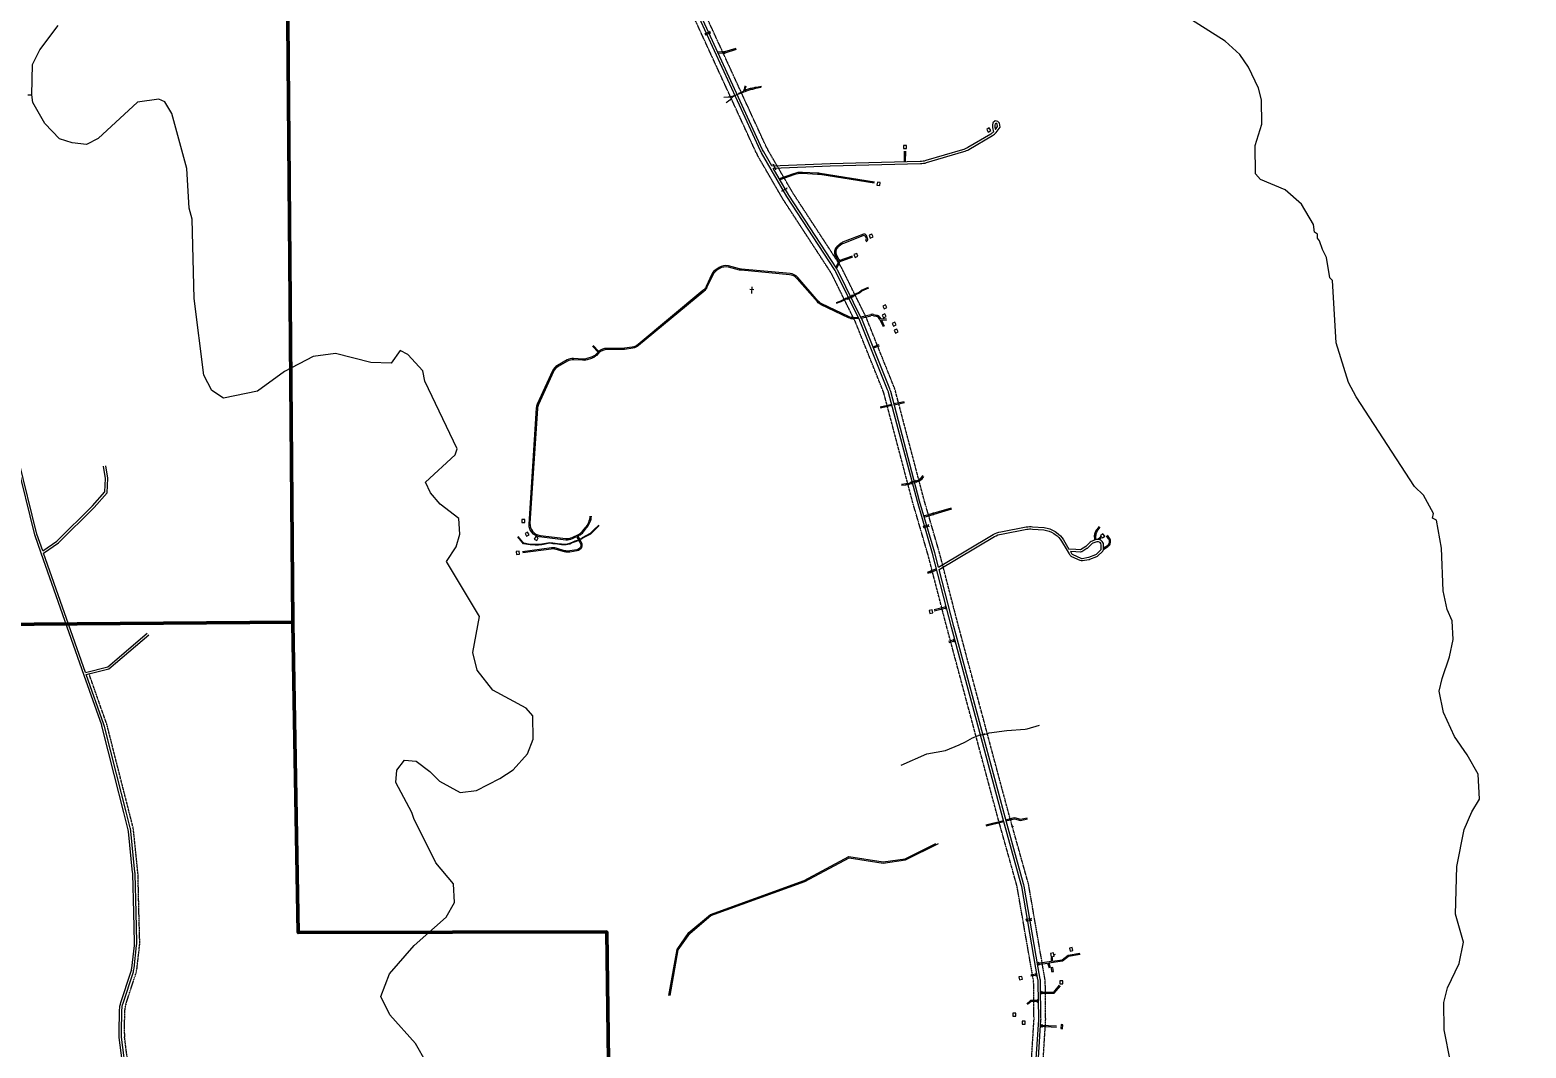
# Model space of a CAD drawing. Header units: inches. Extents: x 2666812 to 2767151, y 580083 to 705712.
# Drawn here: x 2681061 to 2693907, y 643742 to 652482 of the extents above; entities that cross this region are included whole.
import ezdxf

# ---------------------------------------------------------------- set-up
doc = ezdxf.new("R2010")
doc.units = ezdxf.units.IN
doc.header["$MEASUREMENT"] = 0
doc.linetypes.add('PHANTOM', pattern=[2.5, 1.25, -0.25, 0.25, -0.25, 0.25, -0.25])
for name, color, linetype in [('HY-SHORE', 5, 'Continuous'), ('PLD-LANDBASE', 252, 'Continuous'), ('PLD-PAR', 1, 'Continuous')]:
    doc.layers.add(name, color=color, linetype=linetype)
doc.layers.add('PLD-REMOTE-BOUNDARY', color=40, linetype='Continuous', lineweight=80)

# ---------------------------------------------------------------- blocks, each defined once
blk = doc.blocks.new('CULVERT')
for p, q in [((-52, 7), (-41, 0)), ((-41, 0), (-52, -7)), ((-41, 0), (41, 0)), ((52, 7), (41, 0)), ((41, 0), (52, -7))]:
    blk.add_line(p, q)
blk = doc.blocks.new('DWELLING2')
blk.add_lwpolyline([(28, -26), (28, 26), (-23, 26), (-23, -26)], close=True)
blk = doc.blocks.new('DRWAYCULVERT')
for p, q in [((-13, 2), (-10, 0)), ((-10, 0), (-13, -2)), ((-10, 0), (10, 0)), ((13, 2), (10, 0)), ((10, 0), (13, -2))]:
    blk.add_line(p, q)
blk = doc.blocks.new('HOUSETRL')
blk.add_lwpolyline([(-34, -15), (34, -15), (34, 15), (-34, 15)], close=True)
blk = doc.blocks.new('CHURCH')
blk.add_lwpolyline([(-28, -26), (28, -26), (28, 26), (-28, 26)], close=True)
for points in [[(-8, 41), (8, 41)], [(0, 26), (0, 50)]]:
    blk.add_lwpolyline(points)
blk = doc.blocks.new('CULVERT-LONG-PT1')
for p, q in [((-12, 7), (0, 0)), ((0, 0), (-12, -7))]:
    blk.add_line(p, q)
blk = doc.blocks.new('CULVERT-LONG-PT2')
for p, q in [((12, 7), (0, 0)), ((0, 0), (12, -7))]:
    blk.add_line(p, q)

msp = doc.modelspace()

# ---------------------------------------------------------------- linework, layer by layer
at = {"layer": 'HY-SHORE'}
for p, q in [((2691322, 652386), (2690676, 652796)), ((2681147, 652311), (2681303, 652521)), ((2691448, 652271), (2691322, 652386)), ((2681082, 652185), (2681147, 652311)), ((2691525, 652164), (2691448, 652271)), ((2681077, 651926), (2681082, 652185)), ((2691610, 651982), (2691525, 652164)), ((2691636, 651882), (2691610, 651982)), ((2681043, 651926), (2681077, 651926)), ((2681086, 651860), (2681077, 651926)), ((2681188, 651678), (2681086, 651860)), ((2681986, 651862), (2681648, 651550)), ((2682169, 651889), (2681986, 651862)), ((2682219, 651865), (2682169, 651889)), ((2682278, 651766), (2682219, 651865)), ((2691639, 651674), (2691636, 651882)), ((2681314, 651546), (2681188, 651678)), ((2682409, 651292), (2682278, 651766)), ((2691582, 651490), (2691639, 651674)), ((2681423, 651514), (2681314, 651546)), ((2681648, 651550), (2681548, 651499)), ((2681548, 651499), (2681423, 651514)), ((2691585, 651248), (2691582, 651490)), ((2682429, 650951), (2682409, 651292)), ((2691628, 651198), (2691585, 651248)), ((2691837, 651109), (2691628, 651198)), ((2691980, 650986), (2691837, 651109)), ((2682455, 650859), (2682429, 650951)), ((2692082, 650812), (2691980, 650986)), ((2682472, 650176), (2682455, 650859)), ((2692091, 650746), (2692082, 650812)), ((2692116, 650729), (2692091, 650746)), ((2692117, 650696), (2692116, 650729)), ((2692134, 650671), (2692117, 650696)), ((2692159, 650596), (2692134, 650671)), ((2692194, 650530), (2692159, 650596)), ((2692221, 650355), (2692194, 650530)), ((2692246, 650331), (2692221, 650355)), ((2692277, 649797), (2692246, 650331)), ((2682554, 649518), (2682472, 650176)), ((2692381, 649457), (2692277, 649797)), ((2683494, 649679), (2683246, 649551)), ((2683686, 649706), (2683494, 649679)), ((2683987, 649627), (2683686, 649706)), ((2684162, 649621), (2683987, 649627)), ((2684240, 649730), (2684162, 649621)), ((2684307, 649697), (2684240, 649730)), ((2684434, 649557), (2684307, 649697)), ((2682623, 649386), (2682554, 649518)), ((2683246, 649551), (2683014, 649382)), ((2684451, 649466), (2684434, 649557)), ((2682723, 649320), (2682623, 649386)), ((2683014, 649382), (2682723, 649320)), ((2684729, 648885), (2684451, 649466)), ((2692449, 649333), (2692381, 649457)), ((2692950, 648563), (2692449, 649333)), ((2684713, 648835), (2684729, 648885)), ((2684456, 648601), (2684713, 648835)), ((2684499, 648509), (2684456, 648601)), ((2684583, 648410), (2684499, 648509)), ((2693026, 648489), (2692950, 648563)), ((2693111, 648332), (2693026, 648489)), ((2684743, 648287), (2684583, 648410)), ((2684753, 648154), (2684743, 648287)), ((2693103, 648290), (2693111, 648332)), ((2693137, 648274), (2693103, 648290)), ((2693181, 648033), (2693137, 648274)), ((2684721, 648045), (2684753, 648154)), ((2684639, 647919), (2684721, 648045)), ((2693194, 647666), (2693181, 648033)), ((2684920, 647446), (2684639, 647919)), ((2693229, 647508), (2693194, 647666)), ((2684865, 647137), (2684920, 647446)), ((2693272, 647409), (2693229, 647508)), ((2693282, 647250), (2693272, 647409)), ((2693250, 647100), (2693282, 647250)), ((2684901, 646987), (2684865, 647137)), ((2693186, 646916), (2693250, 647100)), ((2685036, 646814), (2684901, 646987)), ((2685321, 646659), (2685036, 646814)), ((2693162, 646807), (2693186, 646916)), ((2693198, 646624), (2693162, 646807)), ((2685380, 646593), (2685321, 646659)), ((2685383, 646393), (2685380, 646593)), ((2693291, 646417), (2693198, 646624)), ((2693402, 646260), (2693291, 646417)), ((2685334, 646267), (2685383, 646393)), ((2684210, 646129), (2684276, 646213)), ((2684276, 646213), (2684376, 646206)), ((2684376, 646206), (2684494, 646116)), ((2685211, 646132), (2685334, 646267)), ((2693495, 646094), (2693402, 646260)), ((2684203, 646021), (2684210, 646129)), ((2684340, 645764), (2684203, 646021)), ((2684494, 646116), (2684578, 646033)), ((2684578, 646033), (2684755, 645935)), ((2684896, 645954), (2685095, 646056)), ((2685095, 646056), (2685211, 646132)), ((2693506, 645878), (2693495, 646094)), ((2684755, 645935), (2684896, 645954)), ((2684357, 645714), (2684340, 645764)), ((2693376, 645618), (2693441, 645769)), ((2693441, 645769), (2693506, 645878)), ((2684545, 645333), (2684357, 645714)), ((2693313, 645300), (2693376, 645618)), ((2684697, 645151), (2684545, 645333)), ((2693301, 644892), (2693313, 645300)), ((2684707, 644993), (2684697, 645151)), ((2684634, 644867), (2684707, 644993)), ((2684361, 644622), (2684634, 644867)), ((2693371, 644651), (2693301, 644892)), ((2684147, 644378), (2684361, 644622)), ((2693331, 644467), (2693371, 644651)), ((2684074, 644185), (2684147, 644378)), ((2693233, 644258), (2693331, 644467)), ((2693202, 644132), (2693233, 644258)), ((2684152, 644028), (2684074, 644185)), ((2693204, 643899), (2693202, 644132)), ((2684371, 643781), (2684152, 644028)), ((2693257, 643625), (2693204, 643899)), ((2684465, 643615), (2684371, 643781))]:
    msp.add_line(p, q, dxfattribs=at)
for points in [[(2688541, 646172), (2688763, 646268), (2688923, 646296), (2689039, 646344), (2689094, 646370), (2689154, 646404), (2689205, 646426)], [(2689257, 646437), (2689278, 646439), (2689297, 646447), (2689448, 646469), (2689605, 646480), (2689623, 646483), (2689730, 646514)]]:
    msp.add_lwpolyline(points, dxfattribs=at)
at = {"layer": 'PLD-LANDBASE'}
for p, q in [((2686852, 652451), (2686859, 652450)), ((2686899, 652473), (2686895, 652467)), ((2686900, 652458), (2686906, 652458)), ((2686863, 652441), (2686859, 652436)), ((2687028, 652296), (2687126, 652327)), ((2687030, 652286), (2687129, 652317)), ((2686965, 652293), (2687028, 652296)), ((2686970, 652283), (2687030, 652286)), ((2689329, 651685), (2689327, 651666)), ((2689348, 651701), (2689329, 651685)), ((2689348, 651675), (2689347, 651664)), ((2689372, 651696), (2689348, 651701)), ((2689354, 651679), (2689348, 651675)), ((2689362, 651678), (2689354, 651679)), ((2689367, 651672), (2689362, 651678)), ((2689386, 651681), (2689372, 651696)), ((2689390, 651648), (2689386, 651681)), ((2689115, 651475), (2689312, 651590)), ((2689327, 651666), (2689327, 651645)), ((2689327, 651645), (2689333, 651606)), ((2689347, 651664), (2689347, 651647)), ((2689347, 651647), (2689350, 651627)), ((2689350, 651627), (2689369, 651653)), ((2689369, 651653), (2689367, 651672)), ((2688570, 651352), (2688571, 651441)), ((2688580, 651352), (2688581, 651441)), ((2688756, 651363), (2689071, 651456)), ((2687431, 651315), (2687931, 651337)), ((2687931, 651337), (2688704, 651355)), ((2688010, 650502), (2688123, 650543)), ((2688010, 650492), (2688127, 650534)), ((2688074, 650183), (2688080, 650183)), ((2688085, 650174), (2688081, 650168)), ((2688120, 650207), (2688117, 650201)), ((2688121, 650192), (2688128, 650192)), ((2688196, 650019), (2688280, 650040)), ((2688198, 650009), (2688280, 650029)), ((2688305, 650040), (2688334, 650032)), ((2688305, 650029), (2688326, 650024)), ((2688366, 650004), (2688368, 650001)), ((2688359, 649996), (2688387, 649935)), ((2688415, 649999), (2688368, 650001)), ((2688415, 649989), (2688372, 649991)), ((2688372, 649991), (2688396, 649939)), ((2685939, 649716), (2685891, 649767)), ((2685946, 649723), (2685898, 649773)), ((2688300, 649761), (2688352, 649781)), ((2688303, 649752), (2688355, 649771)), ((2688361, 649247), (2688460, 649269)), ((2688363, 649237), (2688462, 649260)), ((2688479, 649274), (2688567, 649293)), ((2688482, 649264), (2688569, 649284)), ((2688620, 648600), (2688627, 648599)), ((2688630, 648589), (2688625, 648584)), ((2688670, 648616), (2688665, 648611)), ((2688668, 648602), (2688675, 648600)), ((2688737, 648311), (2688975, 648380)), ((2688740, 648301), (2688977, 648370)), ((2688727, 648221), (2688733, 648219)), ((2688736, 648210), (2688732, 648205)), ((2688777, 648236), (2688772, 648231)), ((2688775, 648222), (2688782, 648220)), ((2690212, 648179), (2690243, 648220)), ((2690222, 648176), (2690251, 648214)), ((2690205, 648104), (2690202, 648146)), ((2690214, 648107), (2690212, 648143)), ((2690226, 648109), (2690253, 648130)), ((2690240, 648107), (2690259, 648122)), ((2690322, 648114), (2690304, 648138)), ((2690330, 648120), (2690312, 648144)), ((2690279, 648035), (2690312, 648057)), ((2690279, 648023), (2690317, 648048)), ((2688844, 647856), (2688764, 647825)), ((2688847, 647846), (2688768, 647816)), ((2688929, 647529), (2688824, 647503)), ((2688932, 647519), (2688826, 647494)), ((2689003, 647249), (2688948, 647231)), ((2689006, 647239), (2688951, 647221)), ((2689439, 645702), (2689514, 645721)), ((2689441, 645692), (2689515, 645711)), ((2689514, 645721), (2689565, 645707)), ((2689515, 645711), (2689565, 645697)), ((2689565, 645707), (2689623, 645719)), ((2689565, 645697), (2689626, 645709)), ((2689609, 644848), (2689615, 644845)), ((2689617, 644835), (2689611, 644831)), ((2689661, 644855), (2689655, 644851)), ((2689657, 644841), (2689663, 644839)), ((2689712, 644470), (2689831, 644487)), ((2689808, 644473), (2689927, 644491)), ((2689831, 644487), (2689832, 644520)), ((2689841, 644488), (2689842, 644519)), ((2689841, 644488), (2689923, 644500)), ((2689923, 644500), (2689974, 644540)), ((2689927, 644491), (2689978, 644531)), ((2689974, 644540), (2690076, 644557)), ((2689978, 644531), (2690078, 644547)), ((2689708, 644378), (2689654, 644368)), ((2689709, 644369), (2689656, 644358)), ((2689714, 644460), (2689797, 644472)), ((2689797, 644472), (2689813, 644430)), ((2689808, 644473), (2689822, 644434)), ((2689740, 644222), (2689851, 644223)), ((2689851, 644223), (2689901, 644283)), ((2689856, 644213), (2689909, 644277)), ((2689651, 644150), (2689620, 644123)), ((2689655, 644140), (2689627, 644115)), ((2689720, 644151), (2689651, 644150)), ((2689721, 644141), (2689655, 644140)), ((2689740, 644212), (2689856, 644213)), ((2689738, 643929), (2689874, 643922)), ((2689739, 643939), (2689874, 643932))]:
    msp.add_line(p, q, dxfattribs=at)
for points in [[(2687431, 651315), (2687361, 651435, -0.023611), (2687352, 651452), (2686760, 652741, 0.01205), (2686755, 652749), (2686297, 653632), (2686188, 653825)], [(2689414, 645717), (2688974, 647355), (2688810, 647987), (2688681, 648433), (2688433, 649370, 0.030647), (2688425, 649394), (2688190, 649980, 0.019747), (2688184, 649995), (2687980, 650406, 0.029721), (2687969, 650426), (2687559, 651053), (2687343, 651426, -0.023611), (2687334, 651443), (2686742, 652732, 0.01205)], [(2687442, 651295), (2687932, 651317), (2688707, 651335, 0.066212), (2688759, 651343), (2689079, 651438, 0.060171), (2689123, 651457), (2689326, 651575, 0.103403), (2689357, 651603), (2689390, 651648)], [(2688862, 647869), (2688830, 647993), (2688700, 648438), (2688452, 649377, 0.030647), (2688444, 649400), (2688209, 649989, 0.019747), (2688202, 650003), (2687998, 650416, 0.029721), (2687986, 650436), (2687577, 651063), (2687442, 651295)], [(2688312, 651176), (2687845, 651250, 0.026901), (2687824, 651252), (2687694, 651259, 0.096103), (2687618, 651248), (2687494, 651205)], [(2688311, 651167), (2687844, 651240, 0.026901), (2687823, 651242), (2687695, 651249, 0.096103), (2687620, 651238), (2687499, 651196)], [(2688241, 650665), (2688247, 650670, 0.343205), (2688253, 650693), (2688243, 650718, 0.405559), (2688217, 650729), (2688039, 650659, 0.079082), (2688026, 650651), (2687990, 650621, 0.170102), (2687972, 650593), (2687970, 650582, 0.184901), (2687976, 650546), (2687992, 650518, -0.263877), (2687993, 650468), (2687980, 650446)], [(2688235, 650673), (2688235, 650673, 0.341709), (2688241, 650697), (2688237, 650705, 0.407119), (2688212, 650716), (2688045, 650650, 0.079082), (2688031, 650642), (2687999, 650616, 0.170102), (2687981, 650587), (2687981, 650583, 0.184901), (2687986, 650548), (2688004, 650518, -0.084877), (2688010, 650502, -0.084877)], [(2688179, 650004), (2688136, 650002, -0.123758), (2688088, 650011), (2687855, 650122, -0.103573), (2687823, 650147), (2687649, 650347, 0.193804), (2687582, 650381), (2687169, 650419, -0.040669), (2687153, 650421), (2687060, 650445, 0.210713), (2686980, 650432), (2686960, 650419, 0.138891), (2686924, 650378), (2686874, 650273, -0.109703), (2686847, 650238), (2686286, 649772, -0.135102), (2686238, 649750), (2686166, 649739, -0.038903), (2686150, 649738), (2686017, 649738, 0.19886), (2685946, 649709), (2685925, 649688, -0.069004), (2685903, 649671, -0.069004)], [(2688174, 650014), (2688138, 650012, -0.123758), (2688090, 650022), (2687861, 650130, -0.103573), (2687829, 650155), (2687654, 650357, 0.193804), (2687587, 650391), (2687170, 650428, -0.040669), (2687154, 650431), (2687058, 650456, 0.210713), (2686978, 650443), (2686952, 650426, 0.138891), (2686916, 650385), (2686866, 650279, -0.109703), (2686839, 650245), (2686282, 649782, -0.135102), (2686233, 649760), (2686165, 649749, -0.038903), (2686149, 649748), (2686012, 649748, 0.183758), (2685946, 649723, 0.183758)], [(2688010, 650492, -0.121988), (2688004, 650469), (2687986, 650436)], [(2685939, 649716), (2685919, 649696, -0.120435), (2685879, 649672), (2685843, 649661, -0.092806), (2685807, 649656), (2685729, 649661, 0.144717), (2685674, 649649), (2685590, 649601, 0.159135), (2685548, 649556), (2685417, 649270, 0.091345), (2685408, 649235), (2685344, 648240, 0.397981), (2685432, 648135), (2685663, 648106, 0.143915), (2685719, 648116), (2685755, 648133)], [(2685903, 649671, -0.051007), (2685884, 649663), (2685844, 649650, -0.092806), (2685808, 649646), (2685732, 649651, 0.144717), (2685676, 649638), (2685597, 649594, 0.159135), (2685555, 649549), (2685427, 649268, 0.091345), (2685418, 649233), (2685354, 648249, 0.397981), (2685442, 648143), (2685662, 648117, 0.143915), (2685717, 648126), (2685771, 648152, 0.109183), (2685805, 648179), (2685833, 648213, 0.047958), (2685844, 648229), (2685859, 648258, 0.101537), (2685871, 648296), (2685872, 648309)], [(2685764, 648138), (2685778, 648144, 0.109183), (2685812, 648171), (2685841, 648207, 0.047269), (2685851, 648223), (2685869, 648255, 0.102232), (2685880, 648293), (2685882, 648309)], [(2688862, 647869), (2689332, 648150, -0.088533), (2689398, 648175), (2689616, 648216, -0.067789), (2689670, 648218), (2689769, 648210, -0.128677), (2689864, 648176), (2689876, 648168, -0.109478), (2689936, 648105), (2689982, 648026)], [(2685755, 648133), (2685786, 648079, -0.519549), (2685757, 648020), (2685696, 648010, -0.113598), (2685651, 648012), (2685579, 648033, 0.105127), (2685538, 648036), (2685290, 648003)], [(2685764, 648138), (2685794, 648084, -0.519549), (2685759, 648010), (2685696, 648000, -0.113598), (2685651, 648002), (2685579, 648023, 0.105127), (2685537, 648026), (2685292, 647993)], [(2688867, 647849), (2689343, 648133, -0.088533), (2689402, 648155), (2689620, 648196, -0.067789), (2689668, 648198), (2689767, 648190, -0.128677), (2689853, 648159), (2689865, 648151, -0.109478), (2689918, 648095), (2689958, 648028), (2689983, 647986)], [(2689983, 647986), (2689988, 647978, 0.151465), (2690005, 647962), (2690076, 647930, 0.148086), (2690099, 647927), (2690153, 647935, 0.055605), (2690161, 647938), (2690221, 647961, 0.099437), (2690234, 647970), (2690267, 648002, 0.197352), (2690279, 648030), (2690280, 648062, 0.285635), (2690258, 648098), (2690246, 648105, 0.203262), (2690214, 648107), (2690180, 648095, 0.117597), (2690164, 648086), (2690126, 648047), (2690082, 648020), (2690042, 648022), (2689982, 648026)], [(2689995, 648005), (2690005, 647988, 0.151465), (2690014, 647980), (2690084, 647948, 0.148086), (2690095, 647946), (2690150, 647955, 0.055605), (2690154, 647956), (2690214, 647980, 0.099437), (2690220, 647984), (2690253, 648017, 0.197352), (2690259, 648031), (2690260, 648063, 0.285635), (2690249, 648081), (2690236, 648087, 0.203262), (2690221, 648088), (2690186, 648077, 0.117597), (2690178, 648072), (2690140, 648033, -0.063268), (2690136, 648030), (2690092, 648003, -0.146525), (2690081, 648000), (2690041, 648002), (2689995, 648005)], [(2681870, 643503), (2681828, 643834, -0.037351), (2681827, 643867), (2681831, 644070, -0.073705), (2681842, 644134), (2681927, 644394, 0.050559), (2681935, 644429), (2681958, 644624, 0.03528), (2681959, 644649), (2681952, 644905), (2681944, 645237, 0.019278), (2681943, 645250), (2681907, 645602, 0.036621), (2681902, 645628), (2681867, 645765, 0.000389), (2681867, 645765), (2681784, 646090), (2681681, 646497, 0.022912), (2681677, 646513), (2681526, 646941)], [(2681890, 643505), (2681848, 643836, -0.037351), (2681847, 643866), (2681851, 644070, -0.073705), (2681861, 644127), (2681946, 644387, 0.050559), (2681955, 644427), (2681977, 644622, 0.03528), (2681979, 644650), (2681972, 644905), (2681964, 645237, 0.019278), (2681963, 645252), (2681927, 645604, 0.036621), (2681922, 645633), (2681887, 645770, 0.000389), (2681887, 645770), (2681804, 646095), (2681701, 646502, 0.022912), (2681696, 646520), (2681545, 646948)], [(2689610, 642162), (2689696, 643566), (2689722, 643985, 0.018126), (2689722, 644000), (2689719, 644300, 0.039732), (2689716, 644332), (2689699, 644428), (2689578, 645128, 0.025052), (2689573, 645147), (2689490, 645447), (2689414, 645717)], [(2689630, 642156), (2689716, 643565, 0.000062), (2689716, 643565), (2689742, 643984, 0.018126), (2689742, 644000), (2689739, 644300, 0.039732), (2689736, 644335), (2689719, 644431), (2689597, 645131, 0.025052), (2689593, 645153), (2689509, 645453), (2689433, 645723)]]:
    msp.add_lwpolyline(points, format="xyb", dxfattribs=at)
at = {"layer": 'PLD-LANDBASE', "linetype": 'PHANTOM'}
for points in [[(2689656, 643569), (2689682, 643988, 0.018126), (2689682, 643999), (2689679, 644300, 0.039732), (2689676, 644325), (2689660, 644421), (2689538, 645121, 0.025052), (2689535, 645136), (2689451, 645437), (2689375, 645707), (2688936, 647345), (2688772, 647977), (2688642, 648422), (2688394, 649360, 0.030647), (2688388, 649379), (2688153, 649965, 0.019747), (2688148, 649977), (2687945, 650388, 0.029721), (2687935, 650404), (2687525, 651032), (2687308, 651406, -0.023611), (2687298, 651426), (2686705, 652715, 0.01205)], [(2689756, 643563), (2689782, 643981, 0.018126), (2689782, 644000), (2689779, 644301, 0.039732), (2689775, 644342), (2689758, 644438), (2689637, 645138, 0.025052), (2689631, 645163), (2689547, 645463), (2689471, 645733), (2689032, 647371), (2688868, 648003), (2688738, 648449), (2688491, 649387, 0.030647), (2688481, 649415), (2688246, 650003, 0.019747), (2688238, 650021), (2688034, 650433, 0.029721), (2688020, 650458), (2687611, 651084), (2687395, 651456, -0.023611), (2687388, 651469), (2686796, 652757, 0.01205)], [(2681915, 643509), (2681873, 643840, -0.037351), (2681872, 643866), (2681876, 644069, -0.073705), (2681885, 644120), (2681970, 644379, 0.050559), (2681980, 644424), (2682002, 644619, 0.03528), (2682004, 644650), (2681997, 644906), (2681989, 645238, 0.019278), (2681987, 645255), (2681951, 645606, 0.036621), (2681946, 645639), (2681911, 645776, 0.000389), (2681911, 645776), (2681828, 646101), (2681725, 646508, 0.022912), (2681719, 646528), (2681568, 646956)]]:
    msp.add_lwpolyline(points, format="xyb", dxfattribs=at)
at = {"layer": 'PLD-LANDBASE'}
for points in [[(2686895, 652467), (2686859, 652450), (2686863, 652441), (2686900, 652458), (2686895, 652467)], [(2687016, 652297), (2687027, 652297), (2687017, 652283), (2687029, 652283)], [(2687149, 651940), (2687162, 651946), (2687189, 651957), (2687194, 651967), (2687200, 651982), (2687202, 652002)], [(2687152, 651937), (2687173, 651942), (2687185, 651948), (2687191, 651950), (2687202, 651954), (2687231, 651965), (2687249, 651970), (2687269, 651974), (2687295, 651981), (2687308, 651985), (2687340, 651992)], [(2687343, 651998), (2687328, 651995), (2687315, 651991), (2687286, 651988), (2687280, 651986), (2687266, 651982), (2687255, 651980), (2687246, 651979), (2687237, 651977), (2687227, 651974), (2687212, 651967), (2687199, 651960), (2687203, 651970), (2687206, 651981), (2687210, 652003)], [(2687099, 651915), (2687088, 651912), (2687071, 651906), (2687055, 651906), (2687019, 651903)], [(2687101, 651914), (2687089, 651902), (2687080, 651892), (2687069, 651880), (2687063, 651874), (2687047, 651861), (2687040, 651857)], [(2687260, 650277), (2687256, 650221)], [(2688120, 650201), (2688148, 650218), (2688180, 650230), (2688201, 650248), (2688261, 650273)], [(2688123, 650195), (2688151, 650212), (2688184, 650224), (2688204, 650242), (2688264, 650267)], [(2687241, 650256), (2687277, 650253)], [(2688079, 650179), (2688064, 650177), (2688056, 650172), (2688042, 650165), (2688032, 650159), (2688021, 650153), (2688005, 650149), (2687982, 650140)], [(2688079, 650172), (2688067, 650170), (2688059, 650166), (2688046, 650159), (2688036, 650153), (2688024, 650147), (2688007, 650142), (2687984, 650134)], [(2688080, 650183), (2688085, 650174), (2688121, 650192), (2688117, 650201), (2688080, 650183)], [(2681157, 647991), (2681102, 648149), (2680945, 648788), (2680843, 649052), (2680716, 649257), (2680438, 649529), (2680320, 649727), (2680034, 649940), (2679973, 650023)], [(2681171, 648010), (2681121, 648154), (2680963, 648794), (2680860, 649061), (2680732, 649270), (2680454, 649542), (2680334, 649741), (2680048, 649954), (2679982, 650043)], [(2681171, 648010), (2681293, 648093), (2681599, 648398), (2681703, 648517), (2681711, 648632), (2681692, 648736)], [(2681178, 647991), (2681306, 648078), (2681613, 648384), (2681723, 648509), (2681731, 648633), (2681712, 648740)], [(2688624, 648596), (2688606, 648590), (2688589, 648587), (2688581, 648585), (2688545, 648580)], [(2688668, 648610), (2688680, 648613), (2688688, 648618), (2688713, 648636), (2688730, 648656)], [(2688671, 648603), (2688682, 648605), (2688691, 648608), (2688701, 648614), (2688722, 648630), (2688736, 648650)], [(2688545, 648573), (2688582, 648578), (2688589, 648580), (2688609, 648584), (2688624, 648588)], [(2688809, 648335), (2688820, 648338), (2688813, 648320), (2688822, 648323)], [(2685790, 648113), (2685806, 648126), (2685874, 648161), (2685904, 648192), (2685945, 648230)], [(2685791, 648111), (2685808, 648122), (2685877, 648157), (2685907, 648188), (2685948, 648227)], [(2685764, 648097), (2685742, 648089), (2685718, 648078), (2685696, 648069), (2685664, 648061), (2685624, 648063), (2685590, 648067), (2685550, 648070), (2685524, 648075), (2685457, 648063), (2685429, 648059), (2685398, 648059), (2685356, 648061), (2685299, 648072), (2685287, 648084), (2685249, 648132)], [(2685763, 648099), (2685740, 648094), (2685716, 648083), (2685694, 648074), (2685664, 648066), (2685624, 648068), (2685591, 648072), (2685551, 648075), (2685524, 648080), (2685456, 648068), (2685429, 648064), (2685398, 648064), (2685356, 648066), (2685301, 648077), (2685291, 648087), (2685253, 648135)], [(2681526, 646941), (2681157, 647991)], [(2681538, 646966), (2681178, 647991)], [(2688790, 647837), (2688799, 647841), (2688794, 647823), (2688802, 647827)], [(2689433, 645723), (2688994, 647360), (2688867, 647849)], [(2681538, 646966), (2681729, 647016), (2682069, 647305)], [(2681545, 646948), (2681738, 646998), (2682082, 647290)], [(2689212, 646428), (2689252, 646436)], [(2689269, 645659), (2689419, 645697)], [(2689272, 645650), (2689422, 645687)], [(2689490, 645447), (2689414, 645717)], [(2689480, 645714), (2689489, 645717), (2689484, 645701), (2689492, 645703)], [(2686548, 644194), (2686619, 644589), (2686719, 644734), (2686903, 644888), (2687709, 645182), (2688092, 645387), (2688386, 645340), (2688575, 645367), (2688840, 645499)], [(2686558, 644192), (2686628, 644585), (2686726, 644727), (2686908, 644879), (2687713, 645172), (2688094, 645376), (2688386, 645330), (2688578, 645357), (2688863, 645499)], [(2689657, 644841), (2689655, 644851), (2689615, 644845), (2689617, 644835), (2689657, 644841)]]:
    msp.add_lwpolyline(points, dxfattribs=at)
for points in [[(2688668, 648602), (2688665, 648611), (2688627, 648599), (2688630, 648589), (2688668, 648602)], [(2688775, 648222), (2688772, 648231), (2688733, 648219), (2688736, 648210), (2688775, 648222)]]:
    msp.add_lwpolyline(points, close=True, dxfattribs=at)
msp.add_circle((2689497, 645644), 3.7, dxfattribs=at)
for centre, radius, start, end in [((2689262, 651677), 100, 300.2361, 315.095), ((2689014, 651648), 200, 286.4625, 300.2361), ((2688699, 651555), 200, 271.31, 286.4625), ((2688292, 649991), 50, 75.1974, 104.1514), ((2688292, 649981), 50, 75.1974, 104.1514), ((2688314, 649975), 50, 24.2591, 75.1974), ((2688321, 649984), 50, 24.2591, 75.1974), ((2690252, 648149), 50, 142.9937, 183.0457), ((2690262, 648145), 50, 142.9937, 183.0457), ((2690290, 648090), 40, 303.1155, 36.8815), ((2690290, 648090), 50, 303.1155, 36.8815)]:
    msp.add_arc(centre, radius, start, end, dxfattribs=at)
at = {"layer": 'PLD-REMOTE-BOUNDARY'}
for points in [[(2686048, 642079), (2686013, 644739), (2683365, 644733), (2683319, 647387), (2683312, 647397), (2683319, 647397), (2683209, 660479), (2683213, 660479), (2685871, 660510), (2685905, 658115), (2688114, 658122), (2688565, 657310), (2688574, 655312), (2693837, 655366), (2697959, 655389), (2697953, 653571), (2697209, 653566), (2697209, 652409), (2697385, 652409), (2697385, 650573), (2696562, 650110), (2696595, 647462), (2696695, 642121)], [(2686048, 642079), (2686013, 644739), (2683365, 644733), (2683319, 647387), (2683312, 647397), (2683319, 647397), (2674057, 647326), (2674088, 642025)]]:
    msp.add_lwpolyline(points, dxfattribs=at)

# ---------------------------------------------------------------- block references
at = {"layer": 'PLD-LANDBASE'}
for name, p, xscale, yscale, zscale, rotation in [('CULVERT', (2687125, 651926), 0.5, 0.5, 0.5, 24.52354973909811), ('CULVERT', (2687453, 651306), 0.4999999999999999, 0.4999999999999999, 0.4999999999999999, 295.841524761422), ('CULVERT', (2687538, 651111), 0.4999999999999999, 0.4999999999999999, 0.4999999999999999, 27.43049415072774), ('CULVERT-LONG-PT1', (2689212, 646428), 0.5, 0.5, 0.5, 11.86583158500552), ('CULVERT-LONG-PT2', (2689252, 646436), 0.5, 0.5, 0.5, 11.86583158500552)]:
    msp.add_blockref(name, p, dxfattribs=dict(at, xscale=xscale, yscale=yscale, zscale=zscale, rotation=rotation))
for p, rotation in [((2685777, 648105), 29.12372368516861), ((2688923, 647522), 284.9740328244998), ((2688994, 647240), 287.7311483989114), ((2689722, 644466), 279.9545808064949), ((2689699, 644371), 281.0357685102414), ((2689749, 644217), 271.0913626650784), ((2689711, 644146), 269.4751762567591), ((2689749, 643933), 86.39334329296562)]:
    msp.add_blockref('DRWAYCULVERT', p, dxfattribs=dict(at, rotation=rotation))
at = {"layer": 'PLD-PAR'}
for name, p, xscale, yscale, zscale, rotation in [('DWELLING2', (2689292, 651623), 0.4999999999999999, 0.4999999999999999, 0.4999999999999999, 29.2103612929434), ('DWELLING2', (2688346, 651161), 0.5, 0.5, 0.5, 349.6985147500027), ('DWELLING2', (2688282, 650712), 0.5, 0.5, 0.5, 22.32052202386641), ('DWELLING2', (2688152, 650546), 0.5, 0.5, 0.5, 22.32052202386641), ('DWELLING2', (2688395, 650028), 0.5, 0.5, 0.5, 26.2368318057738), ('DWELLING2', (2688401, 650105), 0.5, 0.5, 0.5, 26.2368318057738), ('DWELLING2', (2688480, 649955), 0.5, 0.5, 0.5, 26.2368318057738), ('DWELLING2', (2688497, 649897), 0.5, 0.5, 0.5, 26.2368318057738), ('DWELLING2', (2685328, 648152), 0.4999999999999999, 0.4999999999999999, 0.4999999999999999, 27.69946435996426), ('DWELLING2', (2685408, 648115), 0.5, 0.5, 0.5, 61.30009568398443), ('DWELLING2', (2690270, 648140), 0.5, 0.5, 0.5, 309.3001678884032), ('DWELLING2', (2685249, 647993), 0.5, 0.5, 0.5, 8.001504890020199), ('DWELLING2', (2688797, 647489), 0.5, 0.5, 0.5, 13.47705967681079), ('CHURCH', (2689840, 644542), 0.4999999999999999, 0.4999999999999999, 0.4999999999999999, 281.1895224572831), ('DWELLING2', (2690000, 644589), 0.5, 0.5, 0.5, 13.06427832177473), ('DWELLING2', (2689566, 644342), 0.5, 0.5, 0.5, 12.15027697852808), ('HOUSETRL', (2689838, 644416), 0.4999999999999999, 0.4999999999999999, 0.4999999999999999, 279.1767700220408), ('HOUSETRL', (2689921, 643926), 0.5, 0.5, 0.5, 87.2726983287619)]:
    msp.add_blockref(name, p, dxfattribs=dict(at, xscale=xscale, yscale=yscale, zscale=zscale, rotation=rotation))
at = {"layer": 'PLD-PAR', "xscale": 0.5, "yscale": 0.5, "zscale": 0.5}
for p in [(2688573, 651478), (2685296, 648267), (2689916, 644306), (2689512, 644029), (2689591, 643959)]:
    msp.add_blockref('DWELLING2', p, dxfattribs=at)

doc.saveas('drawing.dxf')
